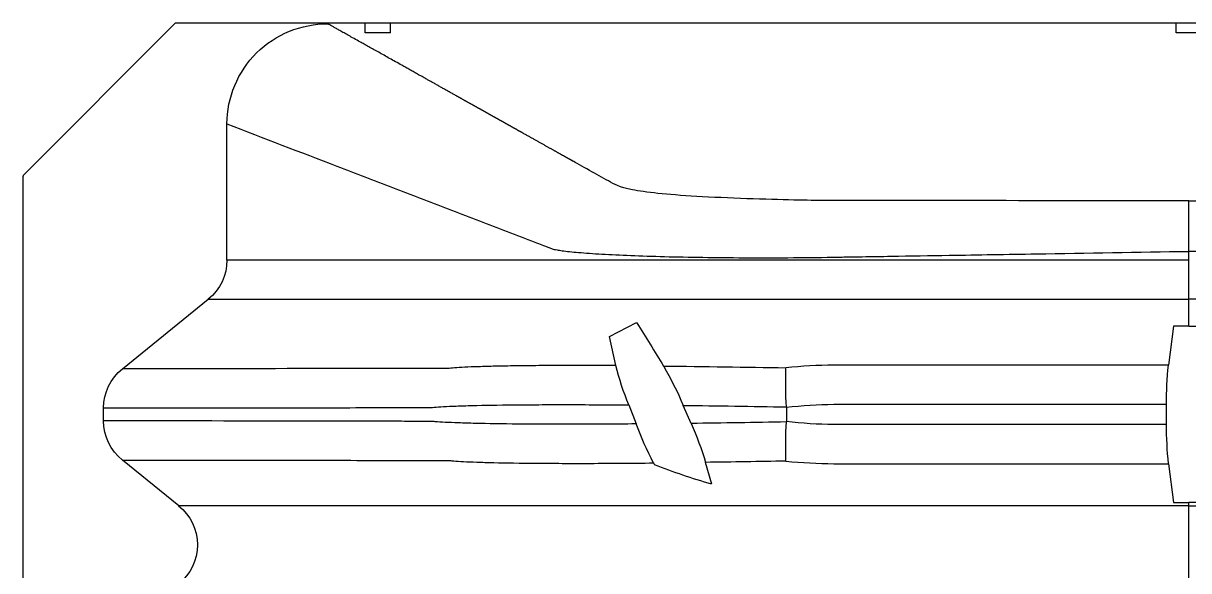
# Model space of a CAD drawing. Header units: millimetres. Extents: x -455371 to 117772, y -78417 to 116564.
# Drawn here: x -53312.6 to -53082.1, y 65644.8 to 65753.1 of the extents above; entities that cross this region are included whole.
import ezdxf

# ---------------------------------------------------------------- set-up
doc = ezdxf.new("R2010")
doc.units = ezdxf.units.MM
doc.layers.get('0').update_dxf_attribs({"color": 255})
doc.layers.add('BETON-STOP', color=141, linetype='Continuous')

# ---------------------------------------------------------------- blocks, each defined once
blk = doc.blocks.new('Bs H50 tacca 5')
at = {"layer": 'BETON-STOP'}
for p, q in [((19753.708, 9985.2), (19753.708, 9963.521)), ((19776.708, 9971.573), (19776.708, 9970.027)), ((19756.775, 9970.027), (19755.663, 9969.125)), ((19776.31, 9969.198), (19776.408, 9969.965)), ((19776.408, 9969.965), (19776.708, 9969.965)), ((19776.708, 9970.027), (19776.708, 9969.965)), ((19777.008, 9969.965), (19776.708, 9969.965)), ((19767.294, 9969.602), (19767.174, 9969.172)), ((19766.148, 9969.183), (19766.168, 9969.22)), ((19755.293, 9968.352), (19755.293, 9968.097)), ((19765.657, 9968.036), (19765.803, 9968.413)), ((19766.887, 9968.402), (19766.732, 9968.046)), ((19768.768, 9968.366), (19768.768, 9968.373)), ((19768.768, 9968.083), (19768.768, 9968.366)), ((19776.272, 9968.425), (19776.272, 9968.024)), ((19768.768, 9968.076), (19768.768, 9968.083)), ((19755.663, 9967.324), (19757.358, 9965.95)), ((19765.404, 9967.261), (19765.277, 9966.686)), ((19776.408, 9966.484), (19776.31, 9967.252)), ((19765.277, 9966.686), (19765.813, 9966.412)), ((19776.708, 9966.484), (19776.408, 9966.484)), ((19776.708, 9966.484), (19776.708, 9965.95)), ((19776.708, 9966.484), (19777.008, 9966.484)), ((19757.358, 9965.95), (19776.708, 9965.95)), ((19776.708, 9965.95), (19776.708, 9965.177)), ((19776.708, 9965.177), (19757.728, 9965.177)), ((19757.728, 9965.177), (19757.728, 9962.488)), ((19776.708, 9965.177), (19776.708, 9965.004)), ((19776.708, 9965.004), (19776.708, 9964.007)), ((19753.708, 9963.509), (19753.708, 9963.521)), ((19756.708, 9960.5), (19753.708, 9963.509)), ((19760.958, 9960.689), (19760.458, 9960.689)), ((19760.458, 9960.689), (19760.458, 9960.5)), ((19760.958, 9960.689), (19760.958, 9960.5)), ((19776.958, 9960.689), (19776.458, 9960.689)), ((19776.458, 9960.689), (19776.458, 9960.5)), ((19760.458, 9960.5), (19756.708, 9960.5)), ((19760.958, 9960.5), (19760.458, 9960.5)), ((19776.458, 9960.5), (19760.958, 9960.5)), ((19776.958, 9960.5), (19776.458, 9960.5))]:
    blk.add_line(p, q, dxfattribs=at)
for centre, radius, start, end in [((19756.152, 9970.8), 0.992, 308.8507, 51.1493), ((19770.828, 9957.331), 12.77, 106.0673, 111.4049), ((19756.289, 9968.351), 0.996, 128.931, 179.9066), ((19772.737, 9965.774), 7.42, 152.6401, 159.1643), ((19761.054, 9971.016), 6.392, 335.8601, 343.2339), ((19759.116, 9399.686), 569.543, 89.02971, 89.18931), ((19777.687, 9968.854), 8.932, 178.1218, 183.0874), ((19783.018, 9968.477), 6.746, 173.8671, 180.4429), ((19761.187, 9525.576), 442.863, 89.01905, 89.26254), ((19756.289, 9968.098), 0.995, 180.0853, 231.0771), ((19771.373, 9965.743), 6.159, 158.148, 165.7364), ((19760.042, 9970.902), 7.274, 330.0223, 336.8784), ((19761.563, 10386.773), 418.759, 270.70721, 270.98586), ((19777.687, 9967.595), 8.932, 176.9126, 181.8782), ((19782.779, 9967.96), 6.508, 179.4367, 186.2533), ((19762.525, 10319.911), 352.663, 270.62038, 271.0131), ((19734.508, 9986.395), 37.139, 327.4487, 329.0025), ((19756.733, 9965.175), 0.995, 0.0845, 51.0778), ((19759.709, 9962.492), 1.981, 180.1249, 270.3275)]:
    blk.add_arc(centre, radius, start, end, dxfattribs=at)
for points, degree, knots in [([(19776.708, 9970.027), (19775.507, 9970.027), (19774.306, 9970.027), (19772.505, 9970.027), (19771.904, 9970.027), (19771.003, 9970.027), (19770.703, 9970.027), (19770.253, 9970.027), (19770.103, 9970.027), (19769.802, 9970.027), (19769.652, 9970.027), (19769.202, 9970.027), (19768.902, 9970.027), (19768.303, 9970.028), (19768.009, 9970.028), (19767.438, 9970.028), (19767.159, 9970.028), (19766.615, 9970.028), (19766.349, 9970.028), (19765.595, 9970.028), (19765.144, 9970.028), (19764.348, 9970.028), (19764.021, 9970.028), (19763.636, 9970.027), (19763.526, 9970.027), (19763.347, 9970.027), (19763.277, 9970.027), (19763.179, 9970.027), (19763.134, 9970.027), (19763.04, 9970.027), (19762.994, 9970.027), (19762.76, 9970.027), (19762.573, 9970.027), (19762.012, 9970.027), (19761.638, 9970.027), (19759.767, 9970.027), (19758.271, 9970.027), (19756.775, 9970.027)], 3, [0, 0, 0, 0, 0.0625, 0.0625, 0.09375, 0.09375, 0.109375, 0.109375, 0.117188, 0.117188, 0.125, 0.125, 0.140625, 0.140625, 0.15625, 0.15625, 0.171875, 0.171875, 0.1875, 0.1875, 0.21875, 0.21875, 0.25, 0.25, 0.265625, 0.265625, 0.28125, 0.28125, 0.296875, 0.296875, 0.3125, 0.3125, 0.375, 0.375, 0.5, 0.5, 1, 1, 1, 1]), ([(19776.708, 9970.027), (19777.909, 9970.027), (19779.11, 9970.027), (19780.912, 9970.027), (19781.513, 9970.027), (19782.413, 9970.027), (19782.714, 9970.027), (19783.164, 9970.027), (19783.314, 9970.027), (19783.614, 9970.027), (19783.764, 9970.027), (19784.215, 9970.027), (19784.514, 9970.027), (19785.113, 9970.028), (19785.407, 9970.028), (19785.979, 9970.028), (19786.258, 9970.028), (19786.801, 9970.028), (19787.067, 9970.028), (19787.822, 9970.028), (19788.273, 9970.028), (19789.069, 9970.028), (19789.396, 9970.028), (19789.78, 9970.027), (19789.891, 9970.027), (19790.07, 9970.027), (19790.139, 9970.027), (19790.238, 9970.027), (19790.283, 9970.027), (19790.376, 9970.027), (19790.423, 9970.027), (19790.657, 9970.027), (19790.844, 9970.027), (19791.405, 9970.027), (19791.779, 9970.027), (19793.65, 9970.027), (19795.146, 9970.027), (19796.642, 9970.027)], 3, [0, 0, 0, 0, 0.0625, 0.0625, 0.09375, 0.09375, 0.109375, 0.109375, 0.117188, 0.117188, 0.125, 0.125, 0.140625, 0.140625, 0.15625, 0.15625, 0.171875, 0.171875, 0.1875, 0.1875, 0.21875, 0.21875, 0.25, 0.25, 0.265625, 0.265625, 0.28125, 0.28125, 0.296875, 0.296875, 0.3125, 0.3125, 0.375, 0.375, 0.5, 0.5, 1, 1, 1, 1]), ([(19755.663, 9969.125), (19756.927, 9969.125), (19758.192, 9969.128), (19760.091, 9969.131), (19760.724, 9969.132), (19761.516, 9969.133), (19761.674, 9969.134), (19761.911, 9969.134), (19761.99, 9969.134), (19762.089, 9969.134), (19762.108, 9969.134), (19762.151, 9969.136), (19762.175, 9969.14), (19762.256, 9969.147), (19762.321, 9969.151), (19762.474, 9969.159), (19762.561, 9969.162), (19762.76, 9969.169), (19762.872, 9969.173), (19763.236, 9969.181), (19763.517, 9969.185), (19763.996, 9969.189), (19764.165, 9969.19), (19764.522, 9969.191), (19764.71, 9969.191), (19765.292, 9969.19), (19765.707, 9969.187), (19766.148, 9969.183)], 3, [0, 0, 0, 0, 0.5, 0.5, 0.75, 0.75, 0.8125, 0.8125, 0.84375, 0.84375, 0.851563, 0.851563, 0.859375, 0.859375, 0.875, 0.875, 0.890625, 0.890625, 0.90625, 0.90625, 0.9375, 0.9375, 0.953125, 0.953125, 0.96875, 0.96875, 1, 1, 1, 1]), ([(19768.76, 9969.147), (19769.074, 9969.178), (19769.388, 9969.195), (19769.781, 9969.198), (19769.86, 9969.198), (19770.017, 9969.198), (19770.096, 9969.198), (19770.332, 9969.198), (19770.489, 9969.198), (19771.276, 9969.198), (19771.905, 9969.198), (19773.793, 9969.198), (19775.052, 9969.198), (19776.31, 9969.198)], 3, [0, 0, 0, 0, 0.125, 0.125, 0.15625, 0.15625, 0.1875, 0.1875, 0.25, 0.25, 0.5, 0.5, 1, 1, 1, 1]), ([(19765.803, 9968.413), (19765.357, 9968.416), (19764.94, 9968.418), (19764.162, 9968.419), (19763.799, 9968.418), (19763.157, 9968.412), (19762.875, 9968.408), (19762.511, 9968.399), (19762.399, 9968.396), (19762.199, 9968.389), (19762.111, 9968.385), (19761.959, 9968.377), (19761.894, 9968.374), (19761.813, 9968.366), (19761.789, 9968.363), (19761.747, 9968.361), (19761.728, 9968.362), (19761.629, 9968.362), (19761.55, 9968.361), (19761.312, 9968.361), (19761.153, 9968.361), (19760.361, 9968.359), (19759.727, 9968.358), (19757.826, 9968.355), (19756.558, 9968.352), (19755.293, 9968.352)], 3, [0, 0, 0, 0, 0.03125, 0.03125, 0.0625, 0.0625, 0.09375, 0.09375, 0.109375, 0.109375, 0.125, 0.125, 0.140625, 0.140625, 0.148437, 0.148437, 0.15625, 0.15625, 0.1875, 0.1875, 0.25, 0.25, 0.5, 0.5, 1, 1, 1, 1]), ([(19776.272, 9968.425), (19775.021, 9968.425), (19773.771, 9968.425), (19771.895, 9968.425), (19771.269, 9968.425), (19770.488, 9968.425), (19770.331, 9968.425), (19770.097, 9968.425), (19770.019, 9968.425), (19769.862, 9968.425), (19769.784, 9968.425), (19769.393, 9968.422), (19769.081, 9968.403), (19768.768, 9968.366)], 3, [0, 0, 0, 0, 0.5, 0.5, 0.75, 0.75, 0.8125, 0.8125, 0.84375, 0.84375, 0.875, 0.875, 1, 1, 1, 1]), ([(19755.293, 9968.097), (19756.555, 9968.097), (19757.819, 9968.095), (19759.716, 9968.092), (19760.349, 9968.091), (19761.139, 9968.089), (19761.297, 9968.089), (19761.534, 9968.088), (19761.613, 9968.088), (19761.732, 9968.088), (19761.768, 9968.088), (19761.869, 9968.078), (19761.931, 9968.074), (19762.075, 9968.066), (19762.158, 9968.062), (19762.348, 9968.055), (19762.455, 9968.052), (19762.807, 9968.042), (19763.08, 9968.038), (19763.546, 9968.034), (19763.711, 9968.033), (19764.059, 9968.031), (19764.243, 9968.031), (19764.815, 9968.031), (19765.223, 9968.033), (19765.657, 9968.036)], 3, [0, 0, 0, 0, 0.5, 0.5, 0.75, 0.75, 0.8125, 0.8125, 0.84375, 0.84375, 0.859375, 0.859375, 0.875, 0.875, 0.890625, 0.890625, 0.90625, 0.90625, 0.9375, 0.9375, 0.953125, 0.953125, 0.96875, 0.96875, 1, 1, 1, 1]), ([(19768.768, 9968.083), (19769.081, 9968.047), (19769.393, 9968.027), (19769.784, 9968.024), (19769.862, 9968.024), (19770.019, 9968.025), (19770.097, 9968.024), (19770.331, 9968.024), (19770.488, 9968.024), (19771.269, 9968.024), (19771.895, 9968.024), (19773.771, 9968.024), (19775.021, 9968.024), (19776.272, 9968.024)], 3, [0, 0, 0, 0, 0.125, 0.125, 0.15625, 0.15625, 0.1875, 0.1875, 0.25, 0.25, 0.5, 0.5, 1, 1, 1, 1]), ([(19765.404, 9967.261), (19764.995, 9967.259), (19764.614, 9967.258), (19764.087, 9967.26), (19763.919, 9967.261), (19763.605, 9967.264), (19763.458, 9967.265), (19763.184, 9967.27), (19763.057, 9967.272), (19762.822, 9967.278), (19762.714, 9967.282), (19762.425, 9967.292), (19762.282, 9967.299), (19762.156, 9967.312), (19762.134, 9967.315), (19762.094, 9967.315), (19762.075, 9967.315), (19762.017, 9967.315), (19761.978, 9967.315), (19761.862, 9967.315), (19761.785, 9967.315), (19761.552, 9967.316), (19761.397, 9967.316), (19760.622, 9967.318), (19760.001, 9967.319), (19758.141, 9967.322), (19756.901, 9967.324), (19755.663, 9967.324)], 3, [0, 0, 0, 0, 0.03125, 0.03125, 0.046875, 0.046875, 0.0625, 0.0625, 0.078125, 0.078125, 0.09375, 0.09375, 0.125, 0.125, 0.132813, 0.132813, 0.140625, 0.140625, 0.15625, 0.15625, 0.1875, 0.1875, 0.25, 0.25, 0.5, 0.5, 1, 1, 1, 1]), ([(19776.31, 9967.252), (19775.052, 9967.252), (19773.793, 9967.252), (19771.906, 9967.252), (19771.277, 9967.252), (19770.49, 9967.251), (19770.333, 9967.251), (19770.097, 9967.252), (19770.018, 9967.252), (19769.861, 9967.252), (19769.782, 9967.251), (19769.389, 9967.254), (19769.074, 9967.271), (19768.76, 9967.302)], 3, [0, 0, 0, 0, 0.5, 0.5, 0.75, 0.75, 0.8125, 0.8125, 0.84375, 0.84375, 0.875, 0.875, 1, 1, 1, 1]), ([(19796.059, 9965.95), (19796.01, 9965.95), (19795.962, 9965.95), (19795.705, 9965.95), (19795.497, 9965.95), (19794.868, 9965.95), (19794.446, 9965.95), (19793.17, 9965.95), (19792.309, 9965.95), (19791.233, 9965.95), (19791.018, 9965.95), (19790.588, 9965.95), (19790.373, 9965.95), (19790.05, 9965.95), (19789.943, 9965.95), (19789.808, 9965.95), (19789.781, 9965.95), (19789.741, 9965.95), (19789.727, 9965.95), (19789.707, 9965.95), (19789.7, 9965.95), (19789.687, 9965.95), (19789.68, 9965.95), (19789.667, 9965.95), (19789.66, 9965.95), (19789.651, 9965.95), (19789.648, 9965.95), (19789.642, 9965.95), (19789.639, 9965.95), (19789.63, 9965.95), (19789.624, 9965.95), (19789.612, 9965.95), (19789.606, 9965.95), (19789.587, 9965.95), (19789.573, 9965.95), (19789.552, 9965.95), (19789.545, 9965.95), (19789.529, 9965.95), (19789.522, 9965.95), (19789.481, 9965.95), (19789.445, 9965.95), (19789.365, 9965.95), (19789.321, 9965.95), (19789.179, 9965.95), (19789.07, 9965.95), (19788.823, 9965.95), (19788.685, 9965.95), (19788.382, 9965.95), (19788.217, 9965.95), (19787.863, 9965.95), (19787.673, 9965.95), (19787.274, 9965.95), (19787.064, 9965.95), (19786.736, 9965.95), (19786.624, 9965.95), (19786.398, 9965.95), (19786.283, 9965.95), (19785.933, 9965.95), (19785.694, 9965.95), (19785.21, 9965.95), (19784.965, 9965.95), (19784.588, 9965.95), (19784.461, 9965.95), (19784.267, 9965.95), (19784.202, 9965.95), (19784.071, 9965.95), (19784.005, 9965.95), (19783.87, 9965.95), (19783.8, 9965.95), (19783.71, 9965.95), (19783.691, 9965.95), (19783.655, 9965.95), (19783.636, 9965.95), (19783.58, 9965.95), (19783.542, 9965.95), (19783.463, 9965.95), (19783.422, 9965.95), (19783.337, 9965.95), (19783.294, 9965.95), (19783.164, 9965.95), (19783.078, 9965.95), (19782.646, 9965.95), (19782.303, 9965.95), (19781.272, 9965.95), (19780.584, 9965.95), (19779.209, 9965.95), (19778.521, 9965.95), (19777.459, 9965.95), (19777.083, 9965.95), (19776.708, 9965.95)], 3, [0, 0, 0, 0, 0.016163, 0.016163, 0.085094, 0.085094, 0.222956, 0.222956, 0.498682, 0.498682, 0.567613, 0.567613, 0.636544, 0.636544, 0.67101, 0.67101, 0.679626, 0.679626, 0.683934, 0.683934, 0.686089, 0.686089, 0.688243, 0.688243, 0.690397, 0.690397, 0.691474, 0.691474, 0.692551, 0.692551, 0.694705, 0.694705, 0.696859, 0.696859, 0.701167, 0.701167, 0.703321, 0.703321, 0.705475, 0.705475, 0.714092, 0.714092, 0.722708, 0.722708, 0.739941, 0.739941, 0.757174, 0.757174, 0.774407, 0.774407, 0.79164, 0.79164, 0.808872, 0.808872, 0.817489, 0.817489, 0.826105, 0.826105, 0.843338, 0.843338, 0.860571, 0.860571, 0.869187, 0.869187, 0.873495, 0.873495, 0.877804, 0.877804, 0.882112, 0.882112, 0.883189, 0.883189, 0.884266, 0.884266, 0.88642, 0.88642, 0.888574, 0.888574, 0.890728, 0.890728, 0.895036, 0.895036, 0.912269, 0.912269, 0.946735, 0.946735, 0.981201, 0.981201, 1, 1, 1, 1]), ([(19757.728, 9962.488), (19758.451, 9962.766), (19759.54, 9963.184), (19760.995, 9963.743), (19762.092, 9964.165), (19763.006, 9964.516), (19763.645, 9964.762), (19763.943, 9964.876), (19764.068, 9964.924), (19764.114, 9964.942), (19764.147, 9964.955), (19764.187, 9964.964), (19764.236, 9964.974), (19764.29, 9964.983), (19764.408, 9965), (19764.65, 9965.026), (19765.107, 9965.058), (19765.682, 9965.086), (19766.574, 9965.115), (19767.641, 9965.131), (19768.794, 9965.13), (19769.485, 9965.123), (19769.975, 9965.114), (19770.357, 9965.108), (19771.026, 9965.097), (19772.172, 9965.078), (19774.13, 9965.046), (19775.706, 9965.02), (19776.708, 9965.004)], 3, [0, 0, 0, 0, 0.247753, 0.372985, 0.498218, 0.623451, 0.686067, 0.717375, 0.725202, 0.729131, 0.732712, 0.736995, 0.741519, 0.744877, 0.748234, 0.763673, 0.77975, 0.795578, 0.811398, 0.843021, 0.858859, 0.874812, 0.879946, 0.885054, 0.895272, 0.915707, 0.946359, 1, 1, 1, 1]), ([(19795.689, 9962.488), (19794.238, 9963.045), (19792.788, 9963.603), (19790.97, 9964.301), (19790.603, 9964.442), (19790.054, 9964.653), (19789.87, 9964.724), (19789.596, 9964.829), (19789.504, 9964.865), (19789.389, 9964.909), (19789.366, 9964.918), (19789.332, 9964.931), (19789.32, 9964.935), (19789.306, 9964.941), (19789.303, 9964.942), (19789.297, 9964.944), (19789.295, 9964.945), (19789.289, 9964.947), (19789.287, 9964.948), (19789.282, 9964.95), (19789.279, 9964.951), (19789.274, 9964.953), (19789.272, 9964.953), (19789.266, 9964.955), (19789.264, 9964.956), (19789.258, 9964.957), (19789.255, 9964.958), (19789.249, 9964.96), (19789.246, 9964.96), (19789.236, 9964.963), (19789.229, 9964.964), (19789.214, 9964.967), (19789.206, 9964.969), (19789.189, 9964.972), (19789.181, 9964.974), (19789.163, 9964.977), (19789.154, 9964.978), (19789.126, 9964.983), (19789.105, 9964.986), (19789.041, 9964.995), (19788.992, 9965.001), (19788.884, 9965.013), (19788.824, 9965.019), (19788.694, 9965.03), (19788.623, 9965.036), (19788.473, 9965.046), (19788.393, 9965.051), (19788.223, 9965.061), (19788.133, 9965.066), (19787.991, 9965.073), (19787.943, 9965.075), (19787.844, 9965.08), (19787.793, 9965.082), (19787.637, 9965.088), (19787.529, 9965.092), (19787.307, 9965.099), (19787.192, 9965.103), (19786.956, 9965.109), (19786.834, 9965.112), (19786.584, 9965.117), (19786.455, 9965.119), (19786.257, 9965.122), (19786.19, 9965.123), (19786.055, 9965.125), (19785.987, 9965.126), (19785.783, 9965.127), (19785.645, 9965.128), (19785.365, 9965.13), (19785.223, 9965.13), (19784.936, 9965.13), (19784.79, 9965.129), (19784.495, 9965.128), (19784.345, 9965.126), (19784.122, 9965.124), (19784.047, 9965.123), (19783.898, 9965.121), (19783.823, 9965.12), (19783.73, 9965.119), (19783.712, 9965.119), (19783.675, 9965.118), (19783.656, 9965.118), (19783.601, 9965.117), (19783.564, 9965.116), (19783.509, 9965.115), (19783.491, 9965.115), (19783.454, 9965.115), (19783.436, 9965.114), (19783.381, 9965.113), (19783.344, 9965.113), (19783.234, 9965.111), (19783.161, 9965.11), (19783.014, 9965.107), (19782.941, 9965.106), (19782.574, 9965.1), (19782.281, 9965.095), (19781.401, 9965.081), (19780.814, 9965.071), (19779.055, 9965.042), (19777.882, 9965.023), (19776.708, 9965.004)], 3, [0, 0, 0, 0, 0.497274, 0.497274, 0.622956, 0.622956, 0.685796, 0.685796, 0.717217, 0.717217, 0.725072, 0.725072, 0.728999, 0.728999, 0.729981, 0.729981, 0.730963, 0.730963, 0.731945, 0.731945, 0.732927, 0.732927, 0.733909, 0.733909, 0.734891, 0.734891, 0.735873, 0.735873, 0.736854, 0.736854, 0.738818, 0.738818, 0.740782, 0.740782, 0.742746, 0.742746, 0.74471, 0.74471, 0.748637, 0.748637, 0.756492, 0.756492, 0.764347, 0.764347, 0.772202, 0.772202, 0.780057, 0.780057, 0.787913, 0.787913, 0.79184, 0.79184, 0.795768, 0.795768, 0.803623, 0.803623, 0.811478, 0.811478, 0.819333, 0.819333, 0.827188, 0.827188, 0.831116, 0.831116, 0.835043, 0.835043, 0.842898, 0.842898, 0.850753, 0.850753, 0.858608, 0.858608, 0.866463, 0.866463, 0.870391, 0.870391, 0.874319, 0.874319, 0.8753, 0.8753, 0.876282, 0.876282, 0.878246, 0.878246, 0.879228, 0.879228, 0.88021, 0.88021, 0.882174, 0.882174, 0.886101, 0.886101, 0.890029, 0.890029, 0.905739, 0.905739, 0.937159, 0.937159, 1, 1, 1, 1]), ([(19776.708, 9964.007), (19769.763, 9963.998), (19769.72, 9963.998), (19769.349, 9963.997), (19769.003, 9963.992), (19768.661, 9963.987), (19768.328, 9963.977), (19767.995, 9963.968), (19767.683, 9963.955), (19767.373, 9963.941), (19767.094, 9963.924), (19766.816, 9963.908), (19766.575, 9963.888), (19766.334, 9963.868), (19766.136, 9963.845), (19765.939, 9963.822), (19765.791, 9963.798), (19765.644, 9963.774), (19765.545, 9963.748), (19765.495, 9963.735), (19765.459, 9963.721), (19765.44, 9963.715), (19765.425, 9963.708), (19765.412, 9963.702), (19765.399, 9963.695), (19765.396, 9963.693), (19765.387, 9963.688), (19765.38, 9963.684), (19765.373, 9963.68), (19765.37, 9963.679), (19765.343, 9963.663), (19765.32, 9963.651), (19765.282, 9963.629), (19765.18, 9963.572), (19765.039, 9963.493), (19764.797, 9963.357), (19764.554, 9963.221), (19764.481, 9963.18), (19763.583, 9962.677), (19762.824, 9962.252), (19761.641, 9961.588), (19759.903, 9960.614), (19759.72, 9960.512)], 2, [0, 0, 0, 0.127885, 0.127885, 0.143871, 0.143871, 0.159857, 0.159857, 0.175842, 0.175842, 0.191828, 0.191828, 0.207814, 0.207814, 0.223799, 0.223799, 0.239785, 0.239785, 0.255771, 0.255771, 0.263764, 0.263764, 0.26776, 0.26776, 0.271757, 0.271757, 0.273755, 0.273755, 0.275753, 0.275753, 0.279749, 0.279749, 0.287742, 0.287742, 0.319714, 0.319714, 0.383656, 0.383656, 0.511542, 0.511542, 0.767313, 0.767313, 1, 1, 1]), ([(19776.708, 9964.007), (19777.882, 9964.005), (19779.055, 9964.004), (19780.814, 9964.002), (19781.401, 9964.001), (19782.281, 9964), (19782.574, 9963.999), (19782.941, 9963.999), (19783.014, 9963.999), (19783.16, 9963.999), (19783.233, 9963.998), (19783.343, 9963.998), (19783.38, 9963.998), (19783.436, 9963.998), (19783.454, 9963.998), (19783.492, 9963.998), (19783.51, 9963.998), (19783.565, 9963.998), (19783.601, 9963.998), (19783.651, 9963.998), (19783.667, 9963.998), (19783.698, 9963.998), (19783.714, 9963.998), (19783.791, 9963.998), (19783.851, 9963.997), (19783.972, 9963.997), (19784.032, 9963.996), (19784.213, 9963.995), (19784.332, 9963.993), (19784.564, 9963.99), (19784.678, 9963.987), (19784.904, 9963.982), (19785.015, 9963.98), (19785.236, 9963.973), (19785.346, 9963.97), (19785.507, 9963.964), (19785.561, 9963.962), (19785.667, 9963.957), (19785.72, 9963.955), (19785.876, 9963.948), (19785.977, 9963.944), (19786.172, 9963.933), (19786.267, 9963.928), (19786.451, 9963.916), (19786.54, 9963.91), (19786.713, 9963.898), (19786.796, 9963.891), (19786.916, 9963.881), (19786.955, 9963.878), (19787.032, 9963.871), (19787.069, 9963.867), (19787.178, 9963.856), (19787.247, 9963.849), (19787.376, 9963.834), (19787.437, 9963.826), (19787.549, 9963.81), (19787.602, 9963.802), (19787.698, 9963.786), (19787.742, 9963.777), (19787.822, 9963.76), (19787.858, 9963.752), (19787.905, 9963.739), (19787.92, 9963.734), (19787.94, 9963.728), (19787.947, 9963.725), (19787.959, 9963.721), (19787.965, 9963.719), (19787.977, 9963.714), (19787.982, 9963.712), (19787.993, 9963.708), (19787.997, 9963.706), (19788.004, 9963.702), (19788.006, 9963.701), (19788.01, 9963.699), (19788.013, 9963.698), (19788.017, 9963.696), (19788.019, 9963.695), (19788.023, 9963.692), (19788.025, 9963.691), (19788.029, 9963.689), (19788.031, 9963.688), (19788.035, 9963.685), (19788.037, 9963.684), (19788.042, 9963.681), (19788.045, 9963.68), (19788.05, 9963.677), (19788.052, 9963.675), (19788.065, 9963.668), (19788.076, 9963.662), (19788.106, 9963.645), (19788.126, 9963.634), (19788.228, 9963.577), (19788.31, 9963.531), (19788.554, 9963.395), (19788.716, 9963.303), (19789.204, 9963.03), (19789.53, 9962.847), (19791.136, 9961.947), (19792.416, 9961.229), (19793.697, 9960.512)], 3, [0, 0, 0, 0, 0.063018, 0.063018, 0.094527, 0.094527, 0.110281, 0.110281, 0.11422, 0.11422, 0.118158, 0.118158, 0.120128, 0.120128, 0.121112, 0.121112, 0.122097, 0.122097, 0.124066, 0.124066, 0.125051, 0.125051, 0.126036, 0.126036, 0.129974, 0.129974, 0.133913, 0.133913, 0.14179, 0.14179, 0.149667, 0.149667, 0.157545, 0.157545, 0.165422, 0.165422, 0.16936, 0.16936, 0.173299, 0.173299, 0.181176, 0.181176, 0.189054, 0.189054, 0.196931, 0.196931, 0.204808, 0.204808, 0.208747, 0.208747, 0.212685, 0.212685, 0.220562, 0.220562, 0.22844, 0.22844, 0.236317, 0.236317, 0.244194, 0.244194, 0.252071, 0.252071, 0.25601, 0.25601, 0.257979, 0.257979, 0.259949, 0.259949, 0.261918, 0.261918, 0.263887, 0.263887, 0.264872, 0.264872, 0.265857, 0.265857, 0.266841, 0.266841, 0.267826, 0.267826, 0.268811, 0.268811, 0.269795, 0.269795, 0.27078, 0.27078, 0.271764, 0.271764, 0.275703, 0.275703, 0.28358, 0.28358, 0.315089, 0.315089, 0.378107, 0.378107, 0.504143, 0.504143, 1, 1, 1, 1])]:
    blk.add_open_spline(points, degree=degree, knots=knots, dxfattribs=at)

msp = doc.modelspace()

# ---------------------------------------------------------------- block references
at = {"xscale": -10.01836209701863, "yscale": 10.01836209701863, "zscale": 10.01836209701863, "rotation": 180}
msp.add_blockref('Bs H50 tacca 5', (-251212.36, 165540.96), dxfattribs=at)

doc.saveas('drawing.dxf')
